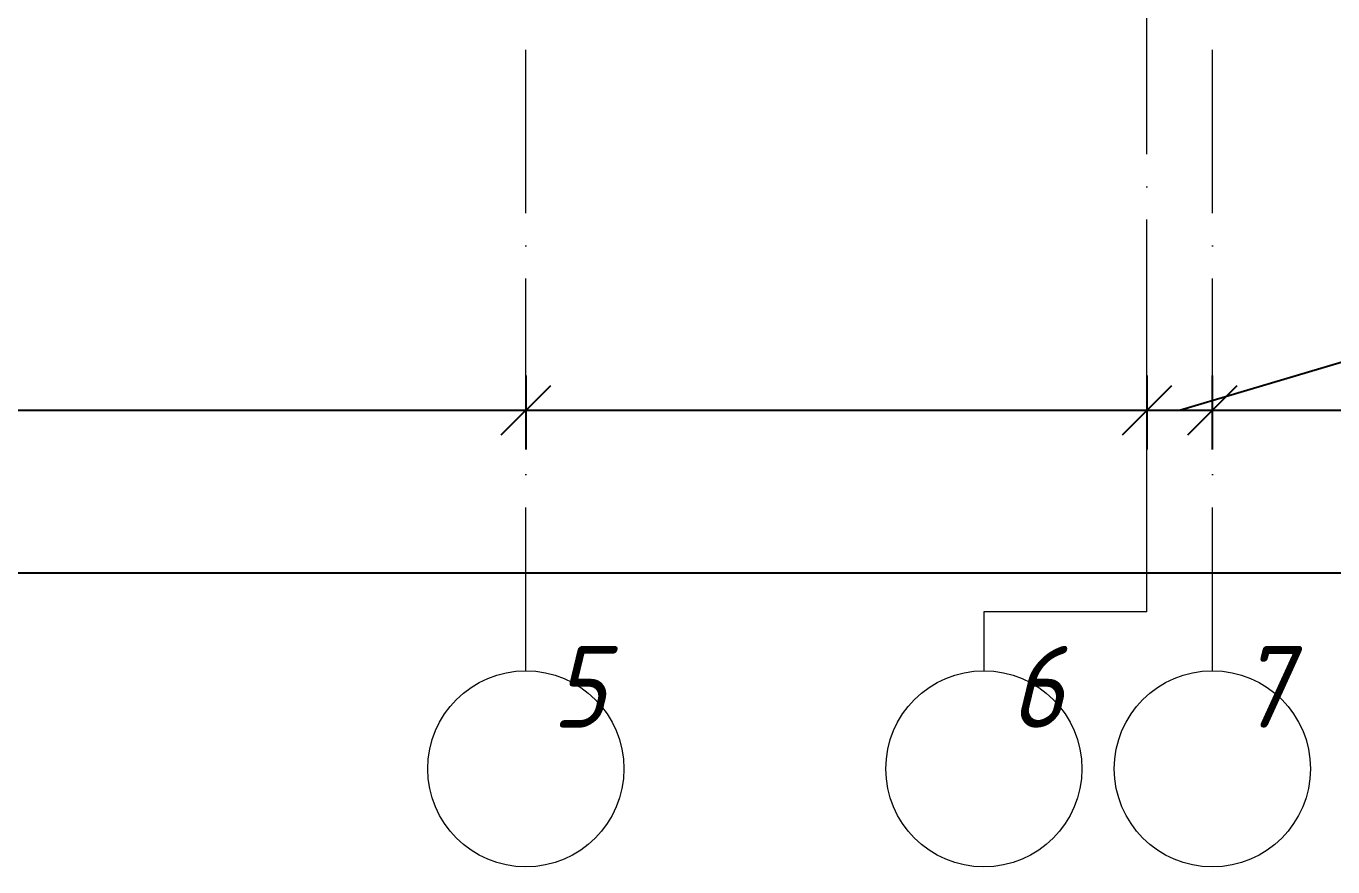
# Model space of a CAD drawing. Header units: millimetres. Extents: x -401725 to 250493, y 305116 to 802890.
# Drawn here: x 150907 to 154904, y 375834 to 378406 of the extents above; entities that cross this region are included whole.
import ezdxf

# ---------------------------------------------------------------- set-up
doc = ezdxf.new("R2010")
doc.units = ezdxf.units.MM
doc.linetypes.add('50_200_ШТРИХ_1Т_ш5_п1_п1_', pattern=[700, 500, -100, 0, -100])
for name, color, linetype, lineweight in [('A-____-____-DIMS', 7, 'Continuous', 9), ('S-GRID-____-IDEN', 7, 'Continuous', 9), ('S-GRID-____-OTLN', 7, 'Continuous', 9), ('S-GRID-____-OTLN-1', 7, '50_200_ШТРИХ_1Т_ш5_п1_п1_', 9)]:
    doc.layers.add(name, color=color, linetype=linetype, lineweight=lineweight)
doc.styles.add('ISOCPEUR_I', font='isocpeui.ttf', dxfattribs={"width": 0.9, "height": 2.5})
doc.styles.add('ISOCPEUR_I_9', font='isocpeui.ttf', dxfattribs={"width": 0.9, "height": 250})
doc.dimstyles.new('ISO-2_5_0_9К_БОЛЬШОЙ_ОСИ', dxfattribs={"dimscale": 304.8, "dimtxt": 248.995294, "dimasz": 0.492126, "dimexe": 0.393701, "dimexo": 0, "dimgap": 0, "dimtad": 1, "dimdec": 0, "dimzin": 0, "dimdsep": 46, "dimtxsty": 'ISOCPEUR_I', "dimblk1": 'OBLIQUE', "dimblk2": 'OBLIQUE', "dimsah": 1, "dimcen": 0.09, "dimdle": 0.393701, "dimazin": 0, "dimtfac": 1, "dimtdec": 4, "dimtix": 1, "dimtmove": 0, "dimatfit": 3, "dimfxl": 1, "dimtvp": 1, "dimtolj": 1, "dimtzin": 0, "dimarcsym": 2})
doc.dimstyles.new('ISO-2_5_0_9К_БОЛЬШОЙ_ОСИ_1', dxfattribs={"dimscale": 304.8, "dimtxt": 248.995294, "dimasz": 0.492126, "dimexe": 0.393701, "dimexo": 0, "dimgap": 0, "dimtad": 1, "dimdec": 0, "dimzin": 0, "dimdsep": 46, "dimtxsty": 'ISOCPEUR_I', "dimblk1": 'OBLIQUE', "dimblk2": 'OBLIQUE', "dimsah": 1, "dimcen": 0.09, "dimdle": 0.393701, "dimazin": 0, "dimtfac": 1, "dimtdec": 4, "dimtix": 1, "dimtmove": 1, "dimatfit": 3, "dimfxl": 1, "dimtvp": 1, "dimtolj": 1, "dimtzin": 0, "dimarcsym": 2})

# ---------------------------------------------------------------- blocks, each defined once
blk = doc.blocks.new('Ось сетки - Круг_Ø6_00__ISO-2_5_0_9K_-25732049-АР1_План отверстий 3 этажа в осях 1-64_Ю-ЯЯ')
at = {"layer": 'S-GRID-____-IDEN'}
blk.add_circle((0, 0), 3, dxfattribs=at)
blk = doc.blocks.new('_Oblique')
at = {"color": 0, "linetype": 'ByBlock', "lineweight": -2}
blk.add_line((-0.5, -0.5), (0.5, 0.5), dxfattribs=at)
blk = doc.blocks.new('*D9737')
at = {"layer": 'A-____-____-DIMS', "color": 0, "lineweight": -2, "transparency": 16777216}
for p, q in [((150135.4, 377336.8), (150135.4, 377110.7)), ((152435.4, 377336.8), (152435.4, 377110.7)), ((150015.4, 377230.7), (152555.4, 377230.7))]:
    blk.add_line(p, q, dxfattribs=at)
at = {"layer": 'Defpoints', "color": 0, "transparency": 16777216}
for p in [(150135.4, 377336.8), (152435.4, 377336.8), (152435.4, 377230.7)]:
    blk.add_point(p, dxfattribs=at)
at = {"layer": 'A-____-____-DIMS', "color": 0, "lineweight": -2, "transparency": 16777216, "xscale": 150, "yscale": 150, "zscale": 150, "rotation": 180}
blk.add_blockref('_Oblique', (150135.4, 377230.7), dxfattribs=at)
at = {"layer": 'A-____-____-DIMS', "color": 0, "lineweight": -2, "transparency": 16777216, "xscale": 150, "yscale": 150, "zscale": 150}
blk.add_blockref('_Oblique', (152435.4, 377230.7), dxfattribs=at)
at = {"layer": 'A-____-____-DIMS', "color": 0, "transparency": 16777216, "insert": (151285.4, 377232), "char_height": 2.5, "width": 758.478, "attachment_point": 5, "style": 'ISOCPEUR_I'}
blk.add_mtext('\\A1;2300', dxfattribs=at)
blk = doc.blocks.new('*D9738')
at = {"layer": 'A-____-____-DIMS', "color": 0, "lineweight": -2, "transparency": 16777216}
for p, q in [((152435.4, 377336.8), (152435.4, 377110.7)), ((154335.4, 377336.8), (154335.4, 377110.7)), ((152315.4, 377230.7), (154455.4, 377230.7))]:
    blk.add_line(p, q, dxfattribs=at)
at = {"layer": 'Defpoints', "color": 0, "transparency": 16777216}
for p in [(152435.4, 377336.8), (154335.4, 377336.8), (154335.4, 377230.7)]:
    blk.add_point(p, dxfattribs=at)
at = {"layer": 'A-____-____-DIMS', "color": 0, "lineweight": -2, "transparency": 16777216, "xscale": 150, "yscale": 150, "zscale": 150, "rotation": 180}
blk.add_blockref('_Oblique', (152435.4, 377230.7), dxfattribs=at)
at = {"layer": 'A-____-____-DIMS', "color": 0, "lineweight": -2, "transparency": 16777216, "xscale": 150, "yscale": 150, "zscale": 150}
blk.add_blockref('_Oblique', (154335.4, 377230.7), dxfattribs=at)
at = {"layer": 'A-____-____-DIMS', "color": 0, "transparency": 16777216, "insert": (153385.4, 377232), "char_height": 2.5, "width": 701.018, "attachment_point": 5, "style": 'ISOCPEUR_I'}
blk.add_mtext('\\A1;1900', dxfattribs=at)
blk = doc.blocks.new('*D9739')
at = {"layer": 'A-____-____-DIMS', "color": 0, "lineweight": -2, "transparency": 16777216}
for p, q in [((154435.4, 377230.7), (154970.2, 377390.7)), ((154970.2, 377390.7), (154974.9, 377390.7)), ((154335.4, 377336.8), (154335.4, 377110.7)), ((154535.4, 377336.8), (154535.4, 377110.7)), ((154215.4, 377230.7), (154655.4, 377230.7))]:
    blk.add_line(p, q, dxfattribs=at)
at = {"layer": 'Defpoints', "color": 0, "transparency": 16777216}
for p in [(154335.4, 377336.8), (154535.4, 377336.8), (154535.4, 377230.7)]:
    blk.add_point(p, dxfattribs=at)
at = {"layer": 'A-____-____-DIMS', "color": 0, "lineweight": -2, "transparency": 16777216, "xscale": 150, "yscale": 150, "zscale": 150, "rotation": 180}
blk.add_blockref('_Oblique', (154335.4, 377230.7), dxfattribs=at)
at = {"layer": 'A-____-____-DIMS', "color": 0, "lineweight": -2, "transparency": 16777216, "xscale": 150, "yscale": 150, "zscale": 150}
blk.add_blockref('_Oblique', (154535.4, 377230.7), dxfattribs=at)
at = {"layer": 'A-____-____-DIMS', "color": 0, "transparency": 16777216, "insert": (154970.2, 377394), "char_height": 2.5, "width": 568.858, "attachment_point": 1, "line_spacing_factor": 1.149209, "style": 'ISOCPEUR_I'}
blk.add_mtext('\\A1;200', dxfattribs=at)
blk = doc.blocks.new('*D9740')
at = {"layer": 'A-____-____-DIMS', "color": 0, "lineweight": -2, "transparency": 16777216}
for p, q in [((154535.4, 377336.8), (154535.4, 377110.7)), ((157935.4, 377336.8), (157935.4, 377110.7)), ((154415.4, 377230.7), (158055.4, 377230.7))]:
    blk.add_line(p, q, dxfattribs=at)
at = {"layer": 'Defpoints', "color": 0, "transparency": 16777216}
for p in [(154535.4, 377336.8), (157935.4, 377336.8), (157935.4, 377230.7)]:
    blk.add_point(p, dxfattribs=at)
at = {"layer": 'A-____-____-DIMS', "color": 0, "lineweight": -2, "transparency": 16777216, "xscale": 150, "yscale": 150, "zscale": 150, "rotation": 180}
blk.add_blockref('_Oblique', (154535.4, 377230.7), dxfattribs=at)
at = {"layer": 'A-____-____-DIMS', "color": 0, "lineweight": -2, "transparency": 16777216, "xscale": 150, "yscale": 150, "zscale": 150}
blk.add_blockref('_Oblique', (157935.4, 377230.7), dxfattribs=at)
at = {"layer": 'A-____-____-DIMS', "color": 0, "transparency": 16777216, "insert": (156235.4, 377232), "char_height": 2.5, "width": 781.462, "attachment_point": 5, "style": 'ISOCPEUR_I'}
blk.add_mtext('\\A1;3400', dxfattribs=at)
blk = doc.blocks.new('*D9695')
at = {"layer": 'A-____-____-DIMS', "color": 0, "lineweight": -2, "transparency": 16777216}
for p, q in [((142335.4, 376840), (142335.4, 376613.9)), ((215735.4, 376840), (215735.4, 376613.9)), ((142215.4, 376733.9), (215855.4, 376733.9))]:
    blk.add_line(p, q, dxfattribs=at)
at = {"layer": 'Defpoints', "color": 0, "transparency": 16777216}
for p in [(142335.4, 376840), (215735.4, 376840), (215735.4, 376733.9)]:
    blk.add_point(p, dxfattribs=at)
at = {"layer": 'A-____-____-DIMS', "color": 0, "lineweight": -2, "transparency": 16777216, "xscale": 150, "yscale": 150, "zscale": 150, "rotation": 180}
blk.add_blockref('_Oblique', (142335.4, 376733.9), dxfattribs=at)
at = {"layer": 'A-____-____-DIMS', "color": 0, "lineweight": -2, "transparency": 16777216, "xscale": 150, "yscale": 150, "zscale": 150}
blk.add_blockref('_Oblique', (215735.4, 376733.9), dxfattribs=at)
at = {"layer": 'A-____-____-DIMS', "color": 0, "transparency": 16777216, "insert": (179035.4, 376735.2), "char_height": 2.5, "width": 971.082, "attachment_point": 5, "style": 'ISOCPEUR_I'}
blk.add_mtext('\\A1;73400', dxfattribs=at)

msp = doc.modelspace()

# ---------------------------------------------------------------- linework, layer by layer
at = {"layer": 'S-GRID-____-OTLN'}
for p, q in [((153836.6249, 376613.9415), (153836.6249, 376433.8321)), ((154335.4376, 376613.9415), (153836.6249, 376613.9415))]:
    msp.add_line(p, q, dxfattribs=at)
at = {"layer": 'S-GRID-____-OTLN-1'}
for p, q in [((152435.4376, 376433.8321), (152435.4376, 414435.0957)), ((154335.4376, 376613.9415), (154335.4376, 414435.0957)), ((154535.4376, 376433.8321), (154535.4376, 414170.8458))]:
    msp.add_line(p, q, dxfattribs=at)

# ---------------------------------------------------------------- block references
at = {"layer": 'S-GRID-____-IDEN', "xscale": 99.99999999999993, "yscale": 99.99999999999993, "zscale": 99.99999999999993}
for p in [(152435.4376, 376133.8321), (153836.6249, 376133.8321), (154535.4376, 376133.8321)]:
    msp.add_blockref('Ось сетки - Круг_Ø6_00__ISO-2_5_0_9K_-25732049-АР1_План отверстий 3 этажа в осях 1-64_Ю-ЯЯ', p, dxfattribs=at)

# ---------------------------------------------------------------- texts
at = {"layer": 'S-GRID-____-IDEN', "char_height": 250, "width": 202.02525, "attachment_point": 1, "style": 'ISOCPEUR_I_9'}
for s, insert in [('\\fISOCPEUR|b0|i1|c204|p34|;\\W.9;5', (152515.4244, 376509.8605)), ('\\fISOCPEUR|b0|i1|c204|p34|;\\W.9;6', (153916.6117, 376509.8605)), ('\\fISOCPEUR|b0|i1|c204|p34|;\\W.9;7', (154615.4244, 376509.8605))]:
    msp.add_mtext(s, dxfattribs=dict(at, insert=insert))

# ---------------------------------------------------------------- dimensions: what is measured, and where the dimension line sits
at = {"layer": 'A-____-____-DIMS'}
dim = msp.add_linear_dim(base=(154535.4376, 377230.7114), p1=(154335.4376, 377336.7774), p2=(154535.4376, 377336.7774), dimstyle='ISO-2_5_0_9К_БОЛЬШОЙ_ОСИ_1', override={"dimpost": '<>', "dimfxl": 200}, dxfattribs=at)
dim.commit()
dim.dimension.update_dxf_attribs({"geometry": '*D9739', "text_midpoint": (154970.1578, 377390.6587), "dimtype": 160})
for base, p1, p2, override, picture, middle in [((152435.4376, 377230.7114), (150135.4376, 377336.7774), (152435.4376, 377336.7774), {"dimpost": '<>', "dimfxl": 2300}, '*D9737', (151285.4376, 377231.9614)), ((154335.4376, 377230.7114), (152435.4376, 377336.7774), (154335.4376, 377336.7774), {"dimpost": '<>', "dimfxl": 1900}, '*D9738', (153385.4376, 377231.9614)), ((157935.4376, 377230.7114), (154535.4376, 377336.7774), (157935.4376, 377336.7774), {"dimpost": '<>', "dimfxl": 3400}, '*D9740', (156235.4376, 377231.9614)), ((215735.4376, 376733.9111), (142335.4376, 376839.9772), (215735.4376, 376839.9772), {"dimpost": '<>', "dimfxl": 73400}, '*D9695', (179035.4376, 376735.1772))]:
    dim = msp.add_linear_dim(base=base, p1=p1, p2=p2, dimstyle='ISO-2_5_0_9К_БОЛЬШОЙ_ОСИ', override=override, dxfattribs=at)
    dim.commit()
    dim.dimension.update_dxf_attribs({"geometry": picture, "text_midpoint": middle})

doc.saveas('drawing.dxf')
